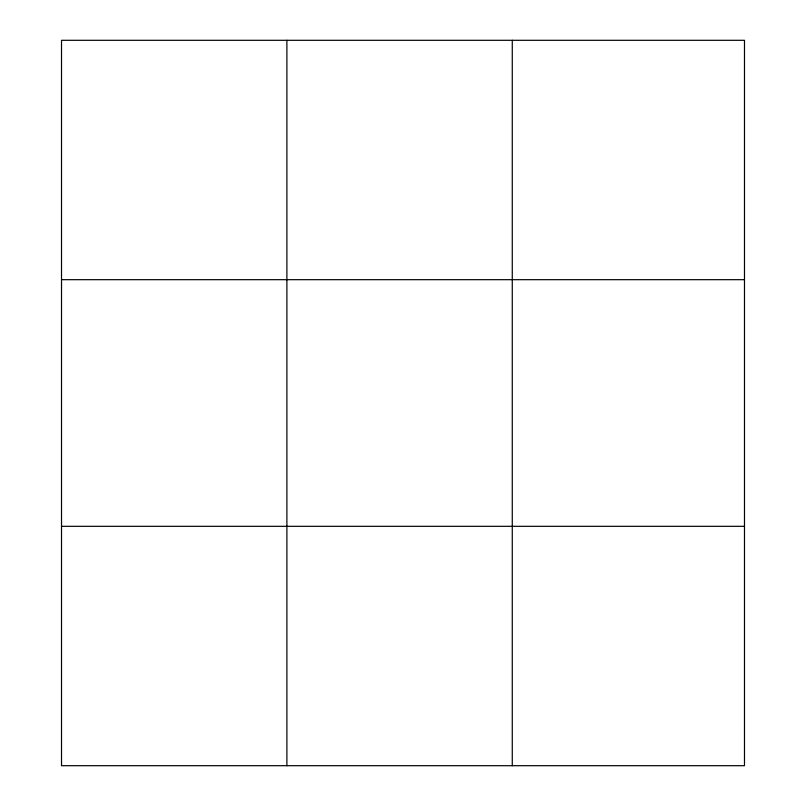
<?xml version="1.0" encoding="UTF-8"?>
<svg xmlns="http://www.w3.org/2000/svg" width="806" height="806" viewBox="0 0 806 806"><rect width="100%" height="100%" fill="white"/><g stroke="black" fill="none" stroke-linecap="round" stroke-linejoin="round"><path stroke-width="1.21" d="M286.896 40.3L286.896 765.7M512.273 40.3L512.273 765.7M61.518 279.682L744.482 279.682M61.518 526.318L744.482 526.318M744.482 731.505L744.482 765.7L61.518 765.7L61.518 40.3L744.482 40.3L744.482 731.505"/></g></svg>
